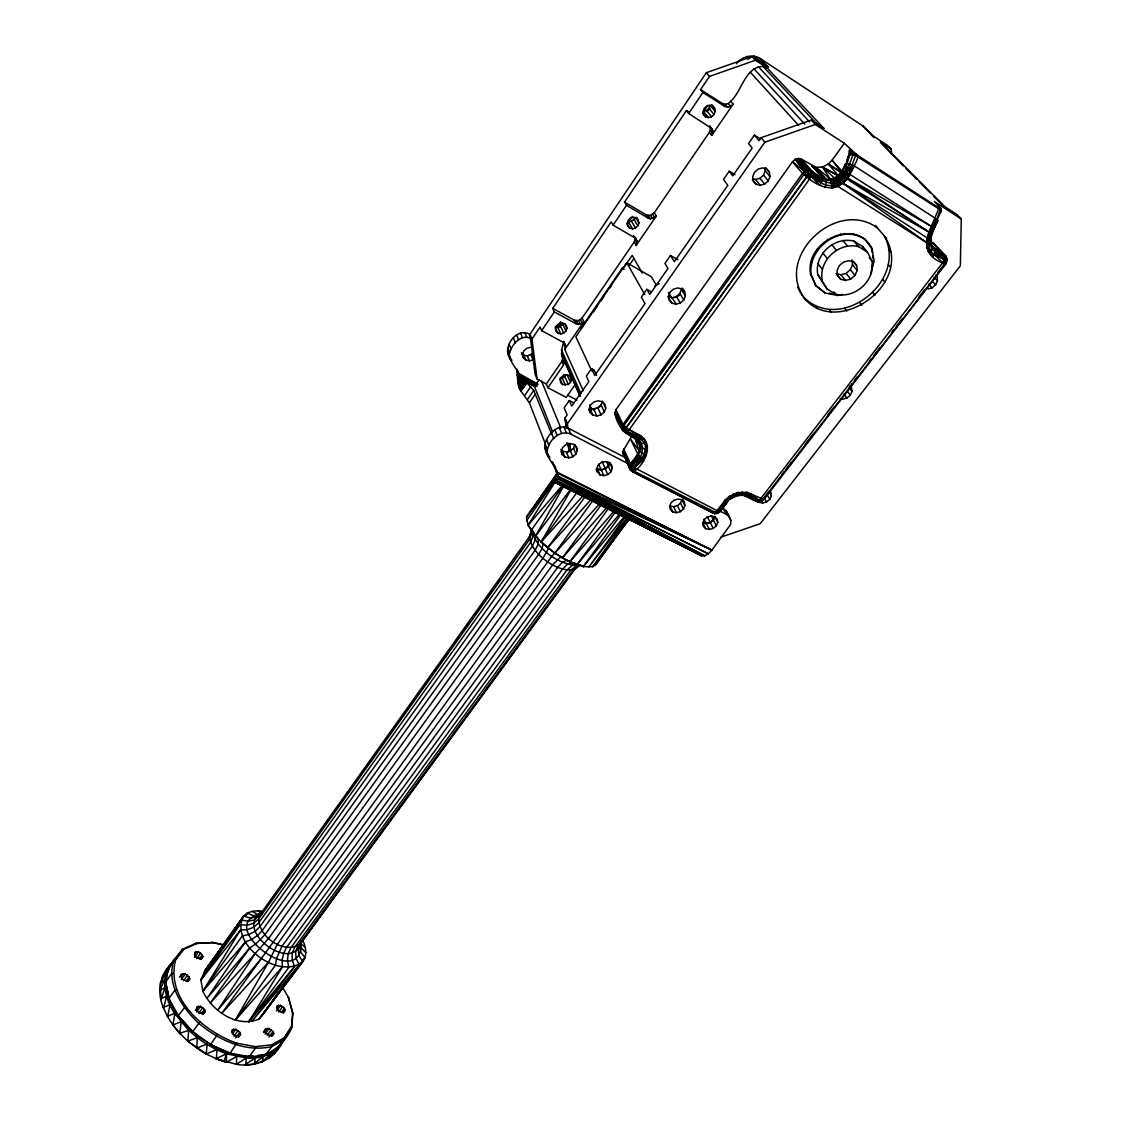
<?xml version="1.0" encoding="UTF-8"?>
<svg xmlns="http://www.w3.org/2000/svg" width="1121" height="1121" viewBox="0 0 1121 1121"><rect width="100%" height="100%" fill="white"/><g stroke="black" fill="none" stroke-linecap="round" stroke-linejoin="round"><path stroke-width="1.5" d="M278.919 1046.425L284.384 1037.934C279.003 1053.362 261.291 1059.387 246.228 1058L236.377 1064.319L216.395 1058.77L217.04 1048.317L198.123 1036.575L182.275 1021.301L172.886 1024.944L179.935 1033.618L172.886 1024.944L174.848 1013.678C163.722 997.774 158.369 970.744 177.09 958.259M566.245 428.11L564.998 417.979L567.142 414.924L564.157 407.862L569.286 400.519L571.696 406.124L588.847 381.588L586.325 376.081L591.538 368.613L594.747 375.465L645.009 303.623L641.38 297.135L646.817 289.344L649.76 294.487L667.99 268.423L664.921 263.393L670.456 255.448L674.338 261.697L727.809 185.287L723.451 179.472L729.239 171.191L732.756 175.787L752.163 148.042L748.506 143.572L754.391 135.123L759.029 140.657L761.117 137.687L811.226 120.115L815.303 124.501L844.309 143.264L856.99 154.95L938.936 207.917C931.299 229.273 912.984 253.388 945.465 263.996L946.446 260.801L932.462 249.479L930.36 245.191L930.318 237.077L930.374 240.356L926.156 242.248L838.088 186.506L834.514 178.099L822.422 167.001L816.214 167.365L801.627 159.252L798.558 158.411L795.223 159.294L792.533 161.69L615.961 409.655L614.883 412.472C616.676 426.106 625.63 434.976 637.807 439.712C645.528 447.938 636.742 458.293 631.221 464.725L638.998 455.785L632.286 465.93L633.057 471.955L713.138 513.18C720.551 515.59 723.648 505.557 727.585 501.563L727.319 500.667M817.727 274.323C814.154 254.537 834.57 236.237 853.866 241.099L862.61 246.508L867.374 252.071L872.082 261.151C875.263 280.867 855.029 298.873 835.804 294.234L827.032 288.966L817.727 274.323L827.032 288.966M631.838 436.153L622.561 451.679L630.282 469.769L633.057 471.955C644.841 465.229 655.014 443.412 639.32 434.976L635.032 437.708L623.542 431.263L622.73 427.087L624.621 426.302L625.434 432.51L635.551 437.666L622.617 430.338L614.883 412.472L621.805 426.162L626.219 427.69L806.517 176.74L804.444 171.401L792.533 161.69C802.132 173.937 815.457 187.571 832.02 187.992L831.011 180.355L822.422 167.001L828.321 164.058L832.09 160.205L844.309 143.264M822.169 280.04C818.61 260.128 839.181 241.772 858.574 246.634L867.374 252.071M575.844 383.62L566.245 397.395L547.889 387.726L563.499 365.068L564.438 361.565C560.164 355.273 561.495 348.281 563.947 341.807M583.242 390.725L564.732 349.444L565.601 345.45L563.681 341.204M207.329 1042.978L206.152 1054.006L196.862 1048.247L197.226 1037.738L198.123 1036.575M633.057 471.955L630.282 469.769L622.561 451.679L629.498 465.719L633.855 467.317C646.13 453.739 646.285 436.994 625.798 432.37L629.231 429.679L809.684 178.926L812.066 173.391L798.558 158.411L807.751 171.625L808.577 173.783L806.854 177.006L624.523 429.974L637.345 436.952L621.735 428.376L621.805 426.162L615.961 409.655L622.786 424.074L622.73 427.087L805.214 172.69L811.744 170.854C832.763 191.579 847.49 170.098 849.662 148.911M272.907 1053.67L274.141 1053.656L276.691 1049.452L276.453 1048.163C265.565 1057.355 250.235 1057.888 236.867 1055.183L236.377 1064.319L235.676 1064.179C253.318 1067.668 272.809 1060.83 281.273 1044.183L280.965 1042.978M891.391 154.334L891.377 149.275L880.461 142.129L944.905 206.698L956.521 214.237L961.272 218.959L960.347 265.747L760.164 523.717L720.887 537.183M262.692 911.275C256.078 910.154 248.624 911.051 243.663 915.955L204.751 970.912L200.939 979.838L202.831 991.272L242.276 935.895L248.932 934.536L255.252 931.257L259.904 926.759L532.279 546.333L535.137 540.098L534.731 534.381L538.416 539.047L538.276 544.077L535.207 550.075L262.062 930.738L257.536 935.503L251.594 939.51L245.471 941.906L202.831 991.272C212.359 1011.142 236.923 1028.223 259.105 1019.073L296.827 968.614M635.117 239.978L635.187 237.82L637.162 241.155L636.168 245.387L634.206 242.038L635.117 239.978L637.092 243.327M930.178 240.777L945.97 256.359L947.049 259.61L945.634 264.024L763.905 499.49L760.739 501.549C745.955 490.9 727.753 493.829 720.102 511.288L727.389 501.76L720.341 511.246L717.02 510.644L634.164 467.583L630.464 463.688L623.64 448.918L629.413 467.877L632.552 471.577L630.282 469.769L625.644 457.774L568.361 428.236C559.141 423.822 550.467 431.739 546.6 439.614C540.294 451.006 553.143 462.272 557.067 472.095L556.226 481.736L701.62 555.736L704.689 555.806L708.304 553.83L711.905 550.117L730.612 524.488L730.878 520.48L729.407 516.935L726.226 510.938L723.227 508.402L726.38 514.399L729.407 516.935M557.361 479.213L555.638 482.661L701.62 555.736L556.324 481.399L704.689 555.806L556.997 478.289L557.193 472.964L556.128 469.699L557.193 475.822L711.905 550.117L557.067 472.095L555.904 469.124M255.322 1057.93L244.967 1064.796L254.495 1064.137L255.378 1056.5M803.995 297.555C840.974 333.483 907.702 280.951 884.427 236.055C918.127 287.158 824.131 346.697 797.634 287.13M842.347 294.389L837.457 295.454L825.252 293.085L815.962 285.841L810.581 274.169C804.219 241.351 856.542 216.311 872.236 249.058L874.1 261.221L870.527 273.93M815.962 285.841L811.184 274.939C807.246 247.517 841.563 222.981 865.174 239.544M710.406 130.134L709.761 125.748L712.872 130.807L711.751 135.319L709.411 132.32L710.406 130.134L712.746 133.119M933.233 256.737L935.573 250.053L931.565 245.149M245.793 1064.95L246.41 1056.557M510.433 359.421C501.76 347.986 515.254 327.921 528.874 333.736L530.878 338.528C522.4 334.268 514.441 341.737 511.064 349.051C505.389 357.991 515.744 366.371 518.827 374.12L533.722 390.416L551.616 434.065M714.792 512.661L713.517 513.068L714.441 513.586L711.877 512.283L714.736 513.474L714.792 512.661L719.178 511.456L726.268 501.97L719.332 511.428L717.146 513.32L714.441 513.586L631.894 471.1L629.848 466.658M637.849 439.306C643.846 448.022 635.747 457.116 630.464 463.688L630.408 468.9L634.64 471.366L717.146 513.32L717.02 510.644L725.259 499.924L728.944 496.589L737.618 492.553L747.132 492.399L763.905 499.49C755.848 506.93 748.071 492.946 739.033 495.076L742.466 491.923M944.765 263.855L944.485 254.831L932.364 246.424L935.573 250.053L946.362 257.368L944.555 259.329L934.886 253.724L946.446 260.801L944.765 263.855L946.685 261.936L945.634 264.024M548.071 456.527C543.727 444.701 558.44 428.488 570.799 434.051L628.363 463.786M189.687 1029.274L188.664 1030.339L187.866 1041.283L206.404 1053.992L216.409 1049.648L226.498 1053.81L246.228 1058M547.889 387.726L546.319 383.957L561.873 361.368L562.798 357.865M167.926 995.602L166.595 996.149L163.582 1008.157C157.29 994.285 158.902 977.568 169.173 966.092L170.448 965.966C159.897 984.28 170.028 1006.406 182.205 1021.189L181.14 1022.24L179.794 1033.296L187.866 1041.283M160.892 997.998L160.429 982.879L166.16 972.453L167.491 972.243M825.154 187.571L826.317 182.387L825.574 178.842L811.716 165.656L821.945 177.314L822.211 180.663L819.913 185.371L808.577 173.783L804.219 174.946M946.138 263.029L762.812 499.686L759.197 500.428L749.977 495.342L747.132 492.399L743.643 495.258L758.328 501.718L942.719 262.706L944.457 259.708L934.494 254.761L926.787 247.741L927.459 241.884L926.549 247.096M285.575 1036.168L291.558 1028.195L292.539 1012.697L288.321 997.017L293.001 1013.846L291.558 1028.195C283.809 1044.954 268.732 1058.308 249.184 1056.641L248.189 1056.458L253.08 1055.87M932.84 229.034L933.947 228.936L937.717 220.571L930.878 234.009L926.787 247.741L930.948 243.663L930.262 237.652L930.374 240.356C928.202 235.956 935.362 229.539 931.593 226.554L850.349 174.638L841.927 171.009L832.09 160.205L841.311 172.158L849.172 176.431L849.003 173.881L856.01 154.25L853.81 152.596C849.704 163.063 846.901 175.535 836.42 181.63L842.277 179.43L852.38 165.025L854.398 165.978L936.932 219.324L937.717 220.571L931.537 234.023L929.771 240.819L929.799 230.366L936.932 219.324L940.085 210.005L938.936 207.917L940.351 208.758M255.462 1046.664L255.252 1048.485L249.184 1056.641L229.455 1053.053L210.258 1044.548L230.113 1053.165L236.713 1043.189L255.462 1046.664L271.758 1044.8L284.005 1037.892L291.11 1026.794M760.711 498.859L760.346 501.676L755.386 500.541L760.739 501.549L762.953 499.658L762.883 500.498L761.958 499.896M556.997 478.289L557.347 471.927M545.156 443.299L529.378 402.789L519.78 389.477L523.941 386.913L525.301 380.93L534.521 385.848M961.272 218.959L934.297 201.5L941.206 208.59L940.757 211.561L931.537 234.023L930.682 238.507L926.156 242.248L843.104 183.396L832.02 187.992L837.653 185.035C827.634 187.697 818.372 182.807 811.464 175.773L810.273 171.345C817.755 178.169 826.149 184.797 836.911 182.737L842.277 179.43L845.416 172.116M557.193 475.822L557.193 472.964L711.905 550.117L557.067 477.392L708.304 553.83L557.025 477.826L704.689 555.806L556.647 480.264L557.543 474.393L556.128 469.699M292.623 974.205L261.627 1015.948L302.782 961.58C307.196 955.723 306.075 947.82 303.315 941.514M301.325 940.701C294.739 976.195 230.253 928.987 263.127 911.583L254.383 919.907L247.979 921.252L241.183 919.865L204.751 970.912L225.825 942.551M236.713 1043.189C203.462 1031.334 165.348 998.447 175.731 959.548L183.97 949.277L196.848 943.476L213.004 942.537L224.396 945.017M633.855 467.317L641.296 457.788L634.164 467.583L634.878 471.268L632.188 469.531C641.857 462.006 648.204 450.894 644.071 438.745L637.807 439.712L625.7 432.468M941.206 208.59L940.211 212.962L940.841 210.005M940.211 212.962L940.883 210.047M305.276 947.259L301.171 944.008C301.087 992.716 211.435 922.821 262.16 913.825L256.106 917.132L250.011 918.001L243.663 915.955C228.642 944.134 279.073 980.819 302.782 961.58L299.069 955.849L298.144 949.543L300.218 944.008L344.133 883.46M169.958 1004.892L167.632 1016.817L163.19 1007.443L171.247 1004.22M930.682 238.507L936.217 221.888L937.338 221.496M844.702 173.573L847.714 157.262L850.096 154.852L856.01 154.25L857.943 155.595C857.187 164.787 848.919 170.49 847.35 179.192L838.088 186.506L832.02 187.992M266.378 1059.037L261.179 1061.825L262.244 1061.923L263.505 1055.029M857.943 155.595L852.843 154.824L853.501 152.344L850.096 154.852L849.326 150.873L851.175 150.382L847.056 163.582L841.311 172.158L828.321 164.058L838.438 175.675L822.422 167.001L839.713 176.684L844.323 182.205L848.177 175.703L847.532 173.054M537.758 384.195L518.631 373.335L525.483 384.657L526.057 381.602L519.78 389.477L518.42 385.26L521.125 381.757L522.232 377.595L517.327 375.045L518.701 373.938L517.86 371.654L521.125 381.757L523.941 386.913M556.647 480.264L557.543 474.393M525.301 380.93L518.42 385.26L517.678 380.187L523.479 378.982L535.81 385.54L523.479 378.982L519.121 387.852L522.834 385.428L523.507 382.177L525.118 380.762L536.062 386.577M831.684 182.723L836.252 181.252L826.135 180.061L822.408 178.491L809.502 170.056L801.627 159.252L811.744 170.854L812.066 173.391L808.577 173.783L806.517 176.74M285.154 1010.273L283.305 1012.613L279.059 1011.226L277.391 1009.418L277.097 1005.915L280.6 1005.383L284.426 1008.325L285.154 1010.273L283.123 1012.992M557.81 475.612L556.226 481.736L557.585 477.826M273.776 1033.534L271.871 1035.986L267.527 1034.585L265.831 1032.735L265.537 1029.106L269.152 1028.503L273.048 1031.53L273.776 1033.534L271.716 1036.294M518.084 372.2L517.159 372.214L517.678 380.187L520.284 376.166L517.159 372.214L516.907 369.201L518.827 374.12M871.676 266.812L873.007 262.048M851.329 150.508L850.096 154.852L852.072 151.167M240.539 1034.389L238.521 1036.883L234.065 1035.468L232.341 1033.59L232.131 1029.891L235.872 1029.288L239.838 1032.357L240.539 1034.389L238.479 1037.191M932.854 242.472L945.97 256.359L947.049 259.61L944.905 261.894L942.719 262.706L934.494 254.761L931.005 255.013L931.061 251.636L928.664 246.732L927.039 237.82L843.104 183.396L846.187 174.414L845.809 172.284L852.38 165.025L847.056 163.582L845.22 164.058L842.361 171.079M841.156 178.141L835.355 179.43L832.791 178.533L831.011 180.355L841.156 178.141L843.496 171.429L841.311 172.158M929.435 239.754L928.664 246.732L929.183 241.267L930.36 245.191M205.213 1011.45L203.097 1013.888L198.599 1012.431L196.904 1010.567L196.764 1006.924L200.589 1006.364L204.54 1009.432L205.213 1011.45L203.181 1014.281M714.736 513.474L728.958 498.509L737.618 492.553L749.977 495.342L751.308 493.913L759.197 500.428L749.795 495.454L746.936 496.379L757.109 501.311L760.739 501.549L762.812 499.686M215.989 1058.714L226.484 1062.246L226.498 1053.81L215.989 1058.714L223.976 1061.503L226.974 1052.409L217.04 1048.317M161.298 982.585L162.699 976.027L169.173 966.092M202.929 956.675L200.883 958.889L196.539 957.432L194.886 955.653L194.774 952.247L198.459 951.813L202.284 954.784L202.929 956.675L200.981 959.45M189.799 978.899L187.669 981.225L183.213 979.754L181.546 977.918L181.448 974.401L185.245 973.911L189.155 976.937L189.799 978.899L187.81 981.716M565.965 331.087L566.946 328.355L566.385 325.651L564.424 323.689L561.593 323.016L558.636 323.815L556.352 325.861L555.371 328.593L555.946 331.298L557.908 333.245L560.752 333.904L563.695 333.119L565.965 331.087L562.476 323.479L556.815 327.206M576.53 563.933L572.607 562.77L567.422 564.311L562.546 569.034L286.612 947.371L283.655 953.186L282.142 960.179L282.38 966.877L235.326 1020.152L268.508 962.154L277.391 944.19L552.947 564.452L560.626 557.011L569.902 561.775L614.616 510.531M557.501 478.022L555.694 482.633L623.57 515.604L615.765 511.694M301.717 941.332L299.741 946.699L300.932 952.5L305.024 957.516L298.887 965.84L305.024 957.516M570.519 382.471L571.5 379.823L570.953 377.216L569.02 375.339L566.231 374.708L563.331 375.479L561.103 377.469L560.136 380.117L560.682 382.723L562.616 384.587L568.291 384.447L570.519 382.471L567.058 374.582L561.495 378.155M933.947 228.936L936.932 219.324M638.466 220.08L636.504 217.978L633.617 217.236L630.577 218.049L628.208 220.192L627.143 223.107L627.648 225.994L629.61 228.081L632.496 228.824L635.523 228.011L637.891 225.867L638.97 222.967L636.784 217.32M161.074 999.624L164.829 987.685L166.174 987.251M560.766 449.451L562.546 451.132L566.413 451.959L570.421 450.88L573.532 448.176L574.877 444.575L577.329 450.446L575.97 454.061L572.845 456.765L568.809 457.858L564.928 457.032L562.238 454.509L561.061 451.567M592.813 415.078L590.038 412.402L589.268 408.647L590.711 404.821L593.99 401.949L598.222 400.814L602.257 401.71L605.032 404.415L605.774 408.17L604.317 411.996L601.052 414.84L596.834 415.975L592.813 415.078L589.632 407.988L593.64 408.871L597.815 407.75L601.066 404.919L602.509 401.122M714.736 108.345L712.788 106.089L709.859 105.262L706.734 106.103L704.254 108.373L703.091 111.455L703.54 114.538L705.487 116.794L708.416 117.607L711.527 116.78L714.007 114.524L715.184 111.441L714.736 108.345L711.737 104.659M579.501 565.404C566.245 581.995 519.836 548.323 531.83 530.583C536.707 549.836 559.169 565.026 578.66 565.699L573.111 570.295L297.836 946.026L295.608 951.715L296.112 958.399L299.237 964.663L259.105 1019.073L302.782 961.58M932.154 226.918L935.573 218.119M529.196 537.365L531.816 531.438M599.959 474.87L597.409 468.928L601.206 469.727L605.186 468.662L608.283 466L609.656 462.455L612.276 468.368L610.889 471.927L607.778 474.589L603.785 475.668L599.959 474.87L596.064 469.419M597.241 469.167L601.192 469.993L605.312 468.886L608.521 466.126L609.488 463.674M671.899 303.188L668.06 296.673L672.124 297.682L676.425 296.519L679.816 293.52L681.4 289.47L685.351 295.944L683.754 300.008L680.321 303.02L675.991 304.183L671.899 303.188L669.139 300.288L668.452 296.252L670.036 292.175L673.469 289.134L677.827 287.971L681.932 288.98L684.693 291.908L685.351 295.944M267.681 1058.336L268.844 1058.392L270.581 1052.227M752.794 178.729L755.554 179.472L759.982 178.281L763.555 175.1L765.279 170.784L764.914 167.912M769.426 172.228L766.694 169.061L762.518 167.912L758.034 169.117L754.433 172.34L752.681 176.712L753.27 181.041L756.002 184.18L760.164 185.301L764.634 184.11L768.221 180.915L769.987 176.572L769.426 172.228L765.671 167.618M930.878 234.009L933.779 228.474L930.878 234.009L928.482 233.56L927.74 240.23L932.518 227.213L929.799 230.366M672.768 511.933L669.882 505.921L673.553 506.678L677.448 505.627L680.517 503.049L681.946 499.616L684.903 505.613L683.46 509.046L680.377 511.638L676.467 512.703L672.768 511.933L670.288 509.551L669.671 506.174L671.101 502.726L674.197 500.12L678.135 499.055L681.834 499.826L684.314 502.236L684.903 505.613M557.431 327.416L560.626 321.657M705.74 528.72L702.699 522.666L706.314 523.409L710.168 522.372L713.236 519.822L714.68 516.445L717.79 522.47L716.333 525.861L713.25 528.425L709.369 529.462L705.74 528.72L703.301 526.38L702.741 523.059L704.198 519.654L707.281 517.075L711.176 516.024L714.82 516.781L717.244 519.149L717.79 522.47M703.778 523.157L706.286 523.675L710.28 522.596L713.46 519.948L714.469 517.608M836.098 273.538L840.876 274.771L846.089 273.37L850.349 269.713L852.506 264.78L852.002 259.862M171.611 965.349L172.956 962.28M856.668 265.495L853.599 261.908L848.779 260.661L843.496 262.076L839.195 265.775L837.023 270.764L837.569 275.696L840.652 279.241L845.458 280.474L850.699 279.073L854.987 275.402L857.173 270.427L856.668 265.495L852.941 260.997M557.683 478.429L555.862 482.506L701.62 555.736L661.838 535.278M758.861 502.25L762.588 503.035L766.596 501.956L769.819 499.293L771.388 495.748L770.898 492.287M840.274 398.586L842.796 399.174L846.916 398.067L850.279 395.251L851.988 391.495L851.596 387.782L849.984 386.002M160.163 991.482L159.728 990.544L164.689 979.712L166.034 979.404M927.838 289.036L932.069 287.901L935.601 284.93L937.464 280.923L937.17 276.943L935.587 275.023M621.805 426.162L802.51 173.321L806.91 170.238L809.502 170.056M854.398 165.978L847.35 179.192L928.973 232.117L929.407 233.771L932.896 227.535L933.667 228.166M555.638 482.661L557.866 478.555L555.568 482.254L572.032 489.779L555.638 482.661L557.627 478.457L555.694 482.633L572.032 489.779L555.68 481.582L557.445 479.9M934.185 226.176L936.217 221.888M629.498 465.719L638.353 455.126L630.605 439.264L640.119 451.931L646.313 455.294L642.165 458.447L638.353 455.126M627.746 222.967L634.78 219.113M745.983 493.927L746.838 492.357L728.944 496.589L728.958 498.509L729.911 499.139L734.521 496.323L733.302 494.039M538.416 539.047L535.586 536.048L564.059 485.449M217.474 1034.627L210.552 1044.506L192.63 1031.53L178.253 1015.64L185.666 1006.252M608.773 507.967L569.902 561.775L566.778 560.304L554.433 553.045L541.219 541.863L571.304 489.134M932.069 231.697L933.667 228.964M580.636 565.166L575.718 566.091L570.337 570.673L294.683 947.287L292.245 953.074L292.189 960.01L294.515 966.638L248.582 1022.128L282.38 966.877M202.831 991.272L240.455 930.052L247.419 929.701L253.935 927.123L258.657 922.891L530.247 542.858L532.965 536.413L532.195 530.093L533.89 532.951M245.471 941.906L207.091 998.194L249.913 947.791L255.28 944.372L265.032 934.648L538.921 553.928L542.242 548.197L543.068 543.853L535.586 536.048L528.075 525.245L557.025 478.779M555.568 482.254L557.305 479.55M268.508 962.154L221.692 1013.44L551.924 556.03L554.965 553.003L562.462 557.796L607.456 506.874M284.664 1037.598L278.302 1047.546L276.789 1047.532M245.527 916.011L247.405 913.083L253.094 915.605L258.741 915.072M849.634 164.044L844.659 171.779L838.62 175.465L839.713 176.684L835.355 179.43L831.011 180.355M577.049 492.287L541.219 541.863L548.491 548.589L543.251 557.726L268.69 938.291L255.42 953.298L217.852 1010.035L261.711 958.161M543.517 494.319L547.356 488.574M549.276 485.701L557.922 472.782M274.141 1053.656L278.008 1047.841M240.455 930.052L200.939 979.838L241.183 919.865M543.671 494.193L547.566 488.406M551.462 482.619L557.291 473.959M546.319 383.957L537.099 379.108L535.081 374.134L529.939 334.254L706.356 72.697L752.009 56.625L768.375 67.344L759.87 58.32C752.023 53.668 741.64 56.653 736.385 63.799M537.099 379.108L531.957 339.088L540.098 327.038L541.667 330.653L563.232 342.325L565.601 345.45M634.206 242.038L582.093 318.056L583.817 321.629L582.233 323.226L577.988 324.361L575.956 323.745L554.363 311.904L552.737 308.345L611.197 221.86L613.089 225.153L634.822 237.792L637.162 241.155M709.411 132.32L654.286 212.738L656.36 215.989L654.706 217.67L650.334 218.847L648.274 218.161L626.513 205.325L624.551 202.088L686.416 110.559L689.331 112.38M700.569 89.61L709.495 76.424L755.4 60.254L767.156 67.961L823.837 128.284L819.367 126.659L763.009 66.419C745.031 66.77 741.948 91.376 730.682 101.296L728.272 103.496L725.245 104.295L722.414 103.496L700.569 89.61L702.895 92.483L724.811 106.411L727.655 107.21L730.696 106.397L733.134 104.183L730.682 101.296M541.667 330.653L554.363 311.904M613.089 225.153L626.513 205.325M712.101 128.733L688.686 113.487L702.895 92.483M628.363 222.112L632.286 216.339M703.946 111.021L707.869 105.248M520.887 391.369L526.996 382.443L534.647 386.451M524.712 395.517L530.836 386.577M539.313 379.473L534.465 386.549L552.681 431.991M527.585 399.37L533.722 390.416M564.732 349.444L583.817 321.629M636.168 245.387L656.36 215.989M711.751 135.319L733.134 104.183M529.378 402.789L535.544 393.807M580.902 328.299L622.828 267.288L624.061 269.516M656.402 285.28L651.483 276.887L626.737 262.706L575.816 336.79L591.678 370.785M593.065 312.269L596.975 306.594M600.884 300.904L603.813 296.645M609.67 288.111L611.632 285.266M624.327 266.798L632.146 255.42L642.333 273.104M629.091 265.565L633.982 258.461M520.452 379.753L518.042 383.242L524.278 379.865L536.525 386.339M265.102 1011.632L278.022 992.94M177.763 956.115L182.499 949.305L195.615 943.392L213.004 942.537M194.353 954.335L196.315 951.547M567.997 428.797L567.394 423.71L764.886 142.157L815.303 124.501M179.458 977.232L181.448 974.401M181.056 976.475L183.045 973.659M194.55 957.39L198.459 951.813M181.28 979.558L185.245 973.911M196.736 958.567L200.645 953.004M205.269 970.604L243.663 915.955M557.655 472.754L526.506 517.089L528.075 525.245L531.158 528.874M726.436 501.914L718.981 512.353L716.809 513.418L716.263 512.633M183.508 980.763L187.487 975.116M199.342 958.945L202.284 954.784M186.17 981.169L189.155 976.937M567.24 452.926L570.155 448.778M557.74 472.544L526.506 517.089L558.216 475.598M200.939 979.838L240.09 924.629L247.096 925.203L253.64 923.284L258.362 919.29L529.21 539.832L531.844 533.204L531.368 529.771M526.52 520.733L557.459 477.098M563.387 485.155L531.144 530.415L533.834 533.4M530.205 535.558L259.049 916.109C255.924 935.278 283.697 955.442 300.218 944.008L574.975 569.132M271.254 900.205L276.327 893.087M281.399 885.982L284.454 881.709M292.567 870.316L295.622 866.057M302.726 856.094L306.79 850.405M313.894 840.442L317.958 834.753M325.062 824.79L329.126 819.101M335.207 810.553L340.294 803.449M346.375 794.901L351.462 787.797M358.566 777.834L362.629 772.145M367.702 765.026L373.797 756.493M378.87 749.374L382.934 743.685M389.029 735.138L393.093 729.449M400.197 719.486L404.261 713.797M411.365 703.834L415.429 698.145M422.533 688.182L426.597 682.493M433.701 672.53L437.765 666.841M442.837 659.723L446.901 654.033M454.005 644.071L458.069 638.381M465.173 628.419L469.237 622.73M475.332 614.196L480.405 607.078M486.5 598.544L491.573 591.426M497.668 582.892L499.7 580.033M508.836 567.24L510.868 564.381M520.004 551.574L522.036 548.73M195.32 1010.371L198.361 1006.126M196.539 1012.025L200.589 1006.364M198.795 1013.23L202.845 1007.569M201.5 1013.678L204.54 1009.432M249.913 947.791L210.159 1003.183L255.42 953.298M585.933 495.566L547.777 547.609L554.965 553.003L592.911 500.498M235.326 1020.152L275.514 965.097L276.453 958.693L282.044 946.166L557.866 567.072L562.448 562.21L566.778 560.304L583.284 566.623L620.894 514.511M628.054 517.846L592.729 566.708L583.284 566.623L577.847 564.311L571.92 565.629L566.764 570.253L290.885 947.749L288.209 953.579L287.466 960.613L288.812 967.381L248.582 1022.128M595.447 564.97L629.694 518.448L592.729 566.708L595.447 564.97L629.133 518.28M562.462 557.796L601.585 504.282M572.607 562.77L576.951 564.76L615.849 511.428M626.247 515.786L588.623 567.268L627.228 517.622M230.968 935.531L235.074 929.912M245.359 915.885L247.405 913.083M231.627 1031.88L233.686 1029.064M232.79 1033.492L235.872 1029.288M346.193 880.63L423.78 774.751M425.854 771.935L451.707 736.637M453.781 733.821L464.122 719.696M466.196 716.88L571.71 572.887M573.77 570.057L575.844 567.24M234.009 1036.098L238.128 1030.493M638.998 455.785L630.408 466.658L632.286 465.93L640.021 456.822M235.718 1037.962L239.838 1032.357M596.68 562.153L599.721 558.02M604.794 551.14L609.88 544.26M613.93 538.753L621.034 529.126M627.129 520.873L629.161 518.112M276.509 1007.877L278.526 1005.145M276.565 1010.834L280.6 1005.383M294.683 971.431L296.757 968.642M263.491 1031.88L265.537 1029.106M278.723 1011.997L282.758 1006.546M263.939 1032.441L267.022 1028.293M265.046 1034.038L269.152 1028.503M281.385 1012.417L284.426 1008.325M267.246 1035.215L271.352 1029.695M268.942 1037.051L273.048 1031.53M535.586 536.048L570.939 488.896M721.195 508.696L725.273 503.343M166.805 971.361L166.469 970.141L173.629 960.753L174.834 960.711M763.681 498.299L769.006 491.39L771.388 495.748M781.813 474.786L783.943 472.025M786.087 469.251L791.426 462.342M805.298 444.364L813.832 433.295M827.704 415.316L834.108 407.007M850.11 386.269L852.24 383.494M854.384 380.734L857.579 376.586M869.321 361.368L871.451 358.594M873.581 355.833L879.985 347.538M891.727 332.32L893.857 329.546M896.001 326.786L902.405 318.49M918.407 297.738L924.811 289.442M937.618 272.837L944.022 264.542M294.515 966.638L252.099 1021.105L299.237 964.663M839.713 176.684L842.838 172.676L841.03 172.69L828.321 164.058M856.99 154.95L855.687 155.511L938.711 208.814L940.869 209.01L940.757 211.561L940.085 210.005L941.374 209.109M837.891 185.764L843.735 181.322L848.177 175.703M176.81 957.474L168.36 967.998L165.586 982.136L169.439 999.47M626.723 520.69L628.881 518M835.355 179.43L838.242 175.913M583.284 566.623L624.173 516.669M718.981 512.353L727.585 501.563L719.29 512.255L718.477 511.624M576.951 564.76L619.703 513.782M528.075 525.245L562.924 484.72M268.844 1058.392L276.691 1049.452M279.101 1046.622L281.273 1044.183M547.777 547.609L591.538 498.971M199.832 1021.848L192.672 1031.81L178.575 1016.229L168.949 998.573L174.806 990.263L176.459 989.507M554.965 553.003L599.104 504.296M541.219 541.863L583.27 495.538M162.699 976.027L166.16 972.453M624.551 202.088L646.242 214.882L650.544 215.4L654.286 212.738M552.737 308.345L574.26 320.158L578.478 320.592L582.093 318.056M842.277 179.43L837.401 184.264L843.735 181.322M262.244 1061.923L270.75 1053.586M729.911 499.139L729.827 498.06M166.469 970.141L168.528 968.222M717.146 513.32L725.707 501.886L725.259 499.924L728.958 498.509M707.912 110.643L710.055 108.681L709.033 108.331L706.58 110.573L703.498 111.399L708.416 117.607M196.679 1048.135L206.558 1044.24L216.409 1049.648M561.649 325.3L563.625 323.521L562.476 323.479M521.377 352.779L523.857 355.161L527.388 355.974L532.895 353.325M805.214 172.69L803.477 174.231L804.444 171.401L795.223 159.294L805.284 171.009L797.185 158.776L806.91 170.238M263.561 1056.444L253.528 1063.997L259.652 1062.26M931.537 234.023L931.271 233.07L931.005 234.219L931.761 233.841M160.429 982.879L164.689 979.712M173.138 1025.393L167.309 1016.243L176.067 1012.866M749.977 495.342L758.707 500.709L760.865 500.541M832.034 185.61L836.911 182.737M646.411 442.459L644.519 443.524L640.189 443.271L635.257 435.957M159.728 990.544L164.829 987.685M236.531 1056.613L226.484 1062.246L223.976 1061.503M654.622 286.135L659.232 283.641M675.122 297.64L679.354 295.355M593.359 410.006L600.842 406.012M160.653 998.797L166.595 996.149M206.558 1044.24L197.226 1037.738L187.838 1041.073L196.792 1048.037M852.843 154.824L855.519 153.913M179.794 1033.296L188.664 1030.339L197.226 1037.738M173.082 973.392L171.373 973.855L165.586 982.136L168.444 994.621M530.275 347.398L526.59 348.379L523.773 350.915L522.582 354.306L523.339 357.641L525.819 360.037L529.364 360.85L533.035 359.855L531.032 354.993M561.509 377.903L565.152 376.936L564.073 374.47M806.854 177.006L811.464 175.773L821.609 182.233L811.562 175.394L811.043 173.335M636.826 469.265L632.188 469.531M175.731 959.548L174.091 959.758L168.36 967.998L168.851 969.427M257.97 1055.281L265.803 1054.651L271.857 1046.552L284.328 1039.517L284.005 1037.892M517.496 377.875L519.864 377.735L521.84 379.206M183.97 949.277L182.499 949.305L174.091 959.758C165.81 983.762 181.868 1007.289 198.599 1023.221C218.679 1039.952 245.233 1052.731 271.857 1046.552L271.758 1044.8M522.652 380.72L525.118 380.762M634.64 471.366L631.193 470.722M624.523 429.974L629.231 429.679L639.32 434.976M928.202 251.454L931.061 251.636L932.854 247.559L930.528 242.64L930.15 238.815M195.615 943.392L196.848 943.476M727.067 502.082L724.194 501.227M624.383 427.633C633.968 430.576 640.974 439.166 647.518 446.312L645.514 448.862L646.397 455L644.393 454.425M632.048 467.233L634.164 467.583L643.944 459.512L642.165 458.447M829.218 293.184L832.272 293.786M212.065 942.439L223.668 944.961M226.974 1052.409L236.867 1055.183M623.542 431.263L627.031 431.865L636.378 437.624M945.97 256.359L935.573 250.053M763.009 66.419L767.156 67.961M520.284 376.166L536.623 384.643M206.152 1054.006L216.395 1058.77M811.562 175.394L822.211 180.663M573.602 490.564L576.726 492.133M584.531 496.043L597.031 502.306M600.155 503.875L612.641 510.125M632.875 520.27L625.126 516.389L634.29 521.111M646.537 527.416L649.591 528.986M718.603 510.377L726.38 514.399M536.118 384.839L522.232 377.595L536.09 384.937M569.286 400.519L573.798 402.887M521.391 376.712L536.735 384.769M567.716 395.237L576.965 400.099M523.199 378.674L537.113 385.988M536.651 383.971L519.752 375.003L518.631 373.335L521.251 376.572M746.936 496.379L758.328 501.718M537.688 384.321L519.177 374.456L516.977 369.958M591.538 368.613L594.046 369.958L596.624 375.451M935.46 252.211L944.989 257.382L935.531 250.88L945.115 256.807L946.446 260.801M843.104 183.396L928.973 232.117L847.98 178.225L931.593 226.554M646.817 289.344L651.371 291.936M517.299 374.638L519.289 375.787L517.356 375.605L519.864 377.735M252.239 911.331L257.101 914.147L261.824 913.685L257.956 910.77M670.456 255.448L677.869 259.764M729.239 171.191L734.942 174.708M822.408 178.491L812.01 171.947L822.338 179.332L812.221 172.802M754.391 135.123L760.052 138.71M811.226 120.115L823.837 128.284M759.87 58.32L862.553 125.692L872.152 135.333L887.398 145.31L891.377 149.275M749.893 58.32L747.034 56.456L748.113 59.553M935.026 248.834L946.362 257.368M768.375 67.344L753.887 56.05L757.334 61.095M815.359 285.07L825.252 293.085M830.311 179.136L816.214 167.365L825.574 178.842M938.711 208.814L940.085 210.005M647.532 450.796L640.119 446.522L634.626 436.027M623.08 454.369L625.07 456.275M617.447 417.222L615.415 415.246L622.309 429.665L615.205 414.111M305.851 952.668L301.647 948.492L300.358 943.279M903.358 165.908L880.461 142.129M905.796 168.346L916.768 179.36M919.206 181.812L930.178 192.812M933.835 196.483L943.588 206.264M873.932 137.337L862.553 125.692L874.044 137.421M517.173 372.396L518.701 373.938M635.032 437.708L622.617 430.338L619.745 423.051M872.152 135.333L874.254 137.547M752.009 56.625L755.4 60.254M188.664 1030.339L174.848 1013.678M758.385 66.714L809.572 121.881M753.985 68.829L804.794 124.151M750.481 72.417L798.614 125.398M934.073 277.181L937.464 280.923M932.224 281.175L935.601 284.93M928.72 284.131L932.069 287.901M888.939 249.661L891.167 252.169M888.336 264.696L890.536 267.232M934.648 244.672L941.178 252.211M886.641 238.549L875.207 225.405L877.407 227.871C835.607 197.576 772.369 258.909 805.957 300.204M864.529 238.801L872.236 249.058M853.473 233.658L854.118 234.415M869.223 257.788L872.082 261.151M853.866 241.099L858.574 246.634M882.745 279.521L884.931 282.114M706.356 72.697L709.495 76.424M761.117 137.687L764.886 142.157M840.358 233.841L840.974 234.583M728.272 103.496L730.696 106.397M842.824 240.412L847.462 245.961M725.245 104.295L727.655 107.21M722.414 103.496L724.811 106.411M852.506 264.78L857.173 270.427M872.839 292.595L874.983 295.215M827.494 239.305L828.111 240.062M831.698 244.63L836.266 250.207M850.349 269.713L854.987 275.402M765.279 170.784L769.987 176.572M715.184 111.441L710.196 105.276L709.033 108.331L714.007 114.524M846.089 273.37L850.699 279.073M763.555 175.1L768.221 180.915M840.876 274.771L845.458 280.474M822.758 252.884L827.256 258.503M711.527 116.78L706.58 110.573L706.833 111.624M817.167 249.1L817.784 249.857M859.667 302.572L861.769 305.206M837.009 274.687L840.652 279.241M759.982 178.281L764.634 184.11M755.554 179.472L760.164 185.301M702.559 113.067L705.487 116.794M752.331 179.514L756.002 184.18M817.784 263.491L822.239 269.166M710.532 127.822L712.872 130.807M811.212 261.445L811.8 262.216M836.841 294.669L837.457 295.454M834.01 291.922L835.804 294.234M844.645 308.415L846.705 311.063M686.416 110.559L688.686 113.487M757.432 501.115L757.978 501.83M810.581 274.169L811.184 274.939M829.316 309.536L831.32 312.184M622.786 424.074L626.527 427.956L627.256 431.767L638.017 436.489L640.694 435.789L641.506 439.026M815.275 305.795L817.251 308.443M849.059 387.404L851.988 391.495M847.35 391.159L850.279 395.251M844.001 393.961L846.916 398.067M565.264 377.146L564.844 376.544L568.291 384.447M564.634 360.99L562.266 356.198M652.646 214.405L654.706 217.67M650.544 215.4L652.59 218.665M648.288 215.568L650.334 218.847M646.242 214.882L648.274 218.161M682.325 288.041L684.693 291.908M635.607 217.432L638.97 222.967M679.816 293.52L683.754 300.008M633.701 218.917L637.891 225.867M631.347 221.047L635.523 228.011M676.425 296.519L680.321 303.02M628.349 221.86L632.496 228.824M672.124 297.682L675.991 304.183M668.508 292.427L672.054 298.396M635.047 236.993L636.364 239.207M627.143 223.906L629.61 228.081M633.505 235.578L634.822 237.792M282.366 986.956L288.7 997.872M545.773 450.628L549.851 457.676M552.289 461.908L554.741 466.14M767.296 494.893L769.819 499.293M764.088 497.556L766.596 501.956M508.542 354.544L511.891 360.401M626.737 262.706L644.771 294.585M760.921 500.092L762.588 503.035M730.878 520.48L726.226 510.938M862.61 246.508L864.179 249.521M711.162 515.464L713.46 519.948M713.236 519.822L716.333 525.861M707.239 516.613L713.25 528.425M706.314 523.409L709.369 529.462M704.016 519.191L706.286 523.675M682.829 499.237L684.314 502.236M680.517 503.049L683.46 509.046M677.448 505.627L680.377 511.638M673.553 506.678L676.467 512.703M580.524 319.639L582.233 323.226M578.478 320.592L580.188 324.179M576.278 320.774L577.988 324.361M574.26 320.158L575.956 323.745M603.154 402.523L605.774 408.17M564.844 323.787L566.946 328.355M601.066 404.919L604.317 411.996M560.22 325.496L563.695 333.119M597.815 407.75L601.052 414.84M558.664 324.53L560.01 327.5M557.305 326.281L560.752 333.904M593.64 408.871L596.834 415.975M563.933 343.839L565.587 347.496M555.175 327.136L557.908 333.245M589.66 405.003L591.79 409.768M588.777 409.571L590.038 412.402M561.383 349.668L580.916 393.569M580.216 396.428L563.905 359.883L564.438 361.565M561.355 353.718L580.23 396.189M562.658 359.673L564.297 363.358M569.412 375.101L571.5 379.823M606.587 461.74L608.521 466.126M608.283 466L610.889 471.927M561.873 361.368L563.499 365.068M602.117 461.558L607.778 474.589M561.971 377.315L565.404 385.218M598.656 464.136L603.785 475.668M559.897 378.267L562.616 384.587M635.733 435.929L637.008 438.942M529.939 334.254L531.957 339.088M567.394 423.71L564.998 417.979L566.637 428.292M568.361 428.236L570.799 434.051M573.532 448.176L575.97 454.061M524.852 332.517L526.828 337.295M563.961 426.975L566.371 432.79M570.421 450.88L572.845 456.765M541.611 381.28L560.808 428.04M566.778 442.557L570.085 450.628L569.104 443.762M520.494 332.867L522.456 337.659M559.183 427.409L561.565 433.224M527.388 355.974L529.364 360.85M566.413 451.959L568.809 457.858M516.473 334.759L518.42 339.565M554.755 429.455L557.109 435.284M523.857 355.161L525.819 360.037M562.546 451.132L564.928 457.032M522.036 354.404L523.339 357.641M292.539 1012.697L293.001 1013.846M513.418 337.869L515.338 342.69M551.35 432.818L553.69 438.661M509.172 344.203L511.064 349.051M546.6 439.614L548.912 445.471M552.737 462.749L557.151 474.085M507.645 347.622L509.537 352.47M544.89 443.257L547.174 449.143M507.435 351.209L509.312 356.072M544.596 447.083L546.88 452.982M634.192 436.265L639.264 450.824M555.119 466.49L555.61 468.06M808.577 173.783L809.684 178.926M562.238 454.509L561.467 450.964L562.826 447.335L565.951 444.603L570 443.51L573.896 444.35L576.572 446.887L577.329 450.446M597.339 472.389L596.61 468.9L597.997 465.327L601.108 462.637L605.13 461.558L608.955 462.37L611.576 464.865L612.276 468.368M871.578 248.302L872.278 252.856M872.755 255.896L873.217 258.937M930.388 239.123L930.948 243.663L930.262 237.652M568.109 443.299L569.146 451.735M569.832 444.028L570.631 450.796"/></g></svg>
